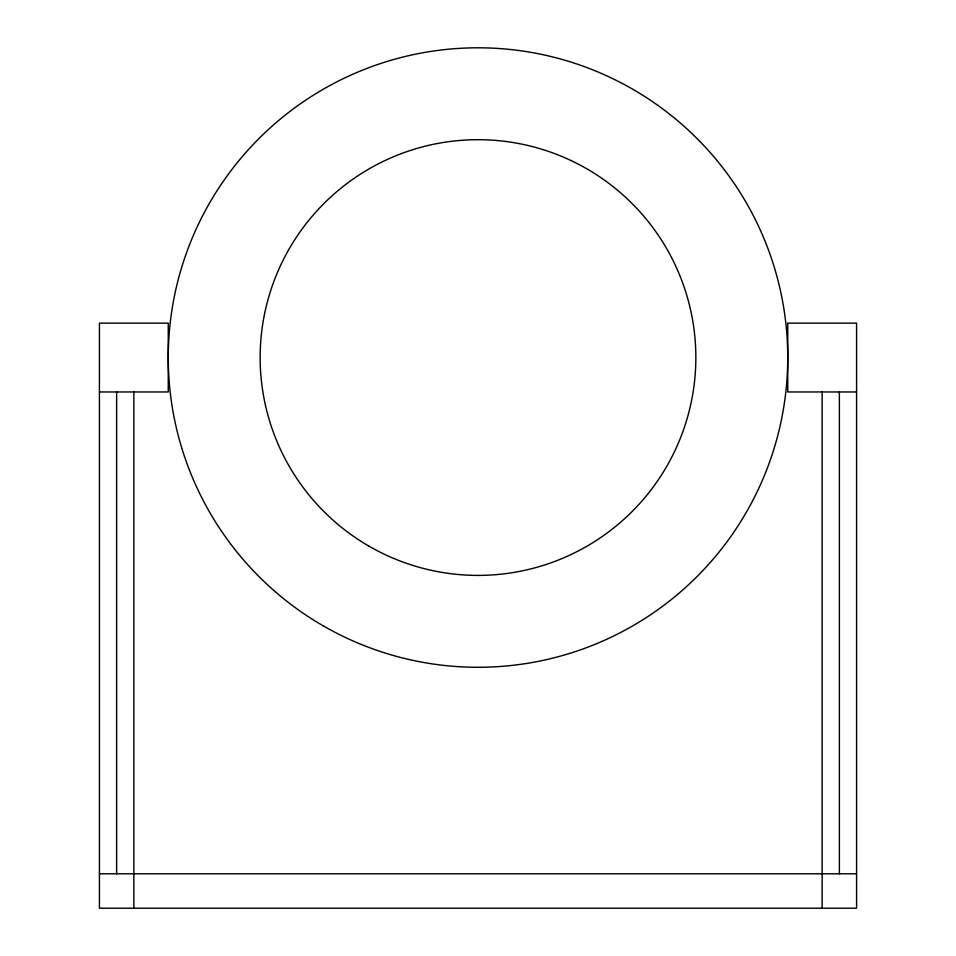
<?xml version="1.0" encoding="UTF-8"?>
<svg xmlns="http://www.w3.org/2000/svg" width="956" height="956" viewBox="0 0 956 956"><rect width="100%" height="100%" fill="white"/><g stroke="black" fill="none" stroke-linecap="round" stroke-linejoin="round"><path stroke-width="1.43" d="M99.424 391.96L168.256 391.96L168.256 323.128L99.424 323.128L99.424 908.2L856.576 908.2L856.576 323.128L787.744 323.128L787.744 391.96L856.576 391.96M99.424 873.784L856.576 873.784M839.368 391.96L839.368 873.784M822.16 391.96L822.16 908.2M133.84 391.96L133.84 908.2M116.632 391.96L116.632 873.784M369.076 546.211A217.849 217.849 0 0 0 695.848 357.544A217.849 217.849 0 0 0 369.076 168.877A217.849 217.849 0 0 0 369.076 546.211M323.128 625.786A309.744 309.744 0 0 0 787.744 357.544A309.744 309.744 0 0 0 323.128 89.302A309.744 309.744 0 0 0 323.128 625.786"/></g></svg>
